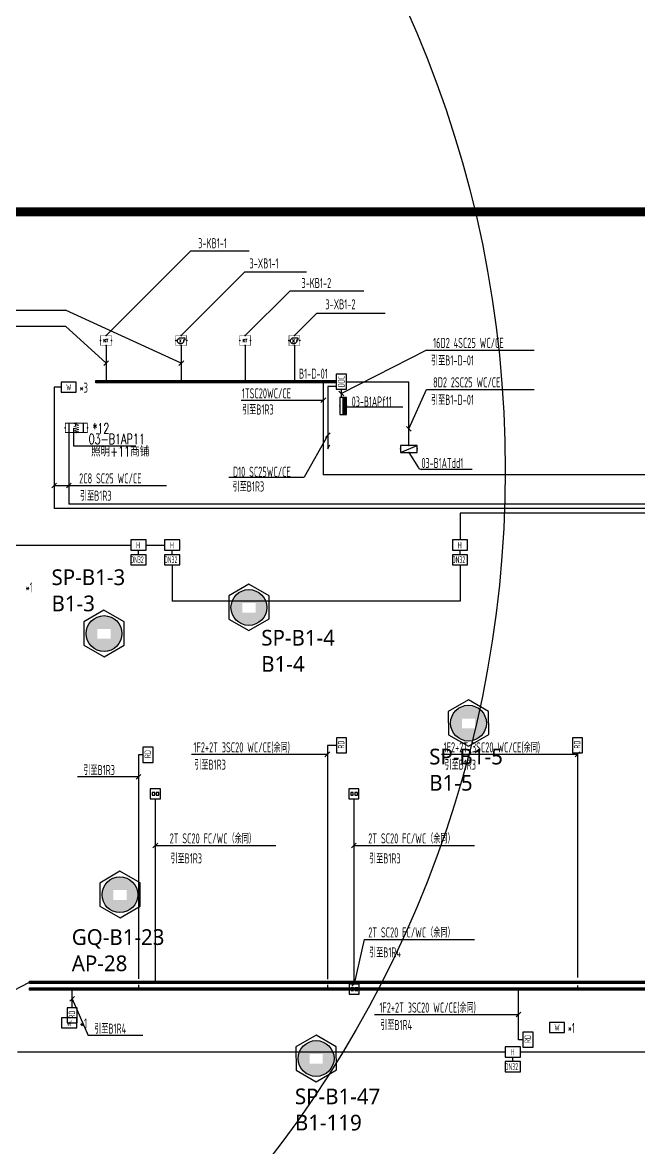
# Model space of a CAD drawing. Extents: x 0 to 3879896, y -114000 to 391286.
# Drawn here: x 1962917 to 1990309, y 269968 to 320028 of the extents above; entities that cross this region are included whole.
import ezdxf
from ezdxf.enums import TextEntityAlignment as Align

# ---------------------------------------------------------------- set-up
doc = ezdxf.new("R2010")
doc.units = 0
doc.header["$LTSCALE"] = 1000
doc.header["$MEASUREMENT"] = 0
doc.linetypes.add('SZGX_a-zzgr$0$DASHDOT2', pattern=[6, 3, -1.5, 0, -1.5])
doc.layers.get('0').update_dxf_attribs({"linetype": 'CONTINUOUS'})
for name, color, linetype in [('AP', 7, 'CONTINUOUS'), ('CABLETRAY_DOTE', 5, 'CONTINUOUS'), ('CABLETRAY_WEAK', 6, 'CONTINUOUS'), ('T-BAS', 11, '485_LINE'), ('T-BSA TEXT', 7, '485_LINE'), ('T-I-CHANNELS', 2, 'CONTINUOUS'), ('T-METER DATA', 150, 'C_LINE'), ('T-R-INTEGRATE', 1, 'CONTINUOUS'), ('T-SYSTEM BLOCK', 4, 'CONTINUOUS'), ('T-TEXT', 7, 'CONTINUOUS'), ('WALL', 2, 'CONTINUOUS'), ('WIRE-通讯', 4, 'CONTINUOUS')]:
    doc.layers.add(name, color=color, linetype=linetype)
doc.layers.add('Arc_建筑红线', color=1, linetype='CONTINUOUS', lineweight=40)
doc.styles.add('_TCH_LABEL', font='COMPLEX', dxfattribs={"bigfont": 'GBCBIG'})
doc.styles.add('_TEL_DIM', font='SIMPLEX', dxfattribs={"width": 0.8, "height": 3.5, "bigfont": 'HZTXT'})
doc.styles.add('GBSTYLE', font='gbxwxt.shx', dxfattribs={"width": 0.6, "bigfont": 'gbhzfs.shx'})
doc.styles.add('HZTXT1', font='txtd.shx', dxfattribs={"width": 0.7, "bigfont": 'hztxt.shx'})
doc.styles.get("Standard").update_dxf_attribs({"font": 'GBENOR', "bigfont": 'GBCBIG'})
doc.linetypes.add('485_LINE', pattern='A,25.7,-3.58,["485",Standard,S=2.54,R=0,X=-3.2,Y=-1.27],-3.85', length=33.13)
doc.linetypes.add('C_LINE', pattern='A,25.7,-2.08,["C",Standard,S=2.54,R=0,X=-0.54,Y=-1.27],-2.35', length=30.13)

# ---------------------------------------------------------------- blocks, each defined once
blk = doc.blocks.new('空调抄费表')
at = {"layer": 'T-SYSTEM BLOCK'}
blk.add_lwpolyline([(-338, 0), (338, 0), (338, 450), (-338, 450)], close=True, dxfattribs=at)
at = {"layer": 'T-TEXT', "style": 'GBSTYLE', "width": 0.7}
blk.add_text('H', height=281, dxfattribs=at).set_placement((-106, 76))
blk = doc.blocks.new('A$C78FD1D7B')
at = {"layer": 'T-SYSTEM BLOCK'}
blk.add_lwpolyline([(-300, 0), (300, 0), (300, 400), (-300, 400)], close=True, dxfattribs=at)
at = {"layer": 'T-TEXT', "style": 'GBSTYLE', "width": 0.7}
blk.add_text('RD', height=250, dxfattribs=at).set_placement((-129, 88))
blk = doc.blocks.new('*X637')
at = {"color": 0}
for p, q in [((-250, 33), (-183, 100)), ((-250, 68), (-218, 100)), ((-247, 0), (-147, 100)), ((-212, 0), (-112, 100)), ((-177, 0), (-77, 100)), ((-141, 0), (-41, 100)), ((-106, 0), (-6, 100)), ((-71, 0), (29, 100)), ((-35, 0), (65, 100)), ((0, 0), (100, 100)), ((35, 0), (135, 100)), ((71, 0), (171, 100)), ((106, 0), (206, 100)), ((141, 0), (241, 100)), ((177, 0), (250, 73)), ((212, 0), (250, 38)), ((247, 0), (250, 3))]:
    blk.add_line(p, q, dxfattribs=at)
blk = doc.blocks.new('$equip$00001414')
for p, q in [((0.75, 0.6), (-0.75, 0.6)), ((-0.75, 0.6), (-0.75, 0)), ((-0.75, 0.3), (0.75, 0.3)), ((-0.75, 0), (0.75, 0)), ((0.75, 0), (0.75, 0.6))]:
    blk.add_line(p, q)
at = {"const_width": 0.3}
blk.add_lwpolyline([(-0.75, 0.15), (0.75, 0.15)], dxfattribs=at)
for p in [(-0.75, 0.3), (0, 0.6), (0, 0), (0.75, 0.3)]:
    blk.add_point(p)
at = {"xscale": 0.00300000000061118, "yscale": 0.00300000000061118, "zscale": 0.00300000000061118}
blk.add_blockref('*X637', (0, 0), dxfattribs=at)
at = {"style": '_TCH_LABEL', "flags": 9}
blk.add_attdef('A', (0, 0), '', height=0.00002, dxfattribs=at)
blk = doc.blocks.new('$equip$00001416')
for p, q in [((0.75, 0.6), (-0.75, 0.6)), ((-0.75, 0), (0.75, 0.6)), ((-0.75, 0.6), (-0.75, 0)), ((-0.75, 0), (0.75, 0)), ((0.75, 0), (0.75, 0.6))]:
    blk.add_line(p, q)
for p in [(-0.75, 0.3), (0, 0.6), (0, 0), (0.75, 0.3)]:
    blk.add_point(p)
at = {"style": '_TCH_LABEL', "flags": 9}
blk.add_attdef('A', (0, 0), '', height=0.00002, dxfattribs=at)
blk = doc.blocks.new('$equip_U$00000481(GZ顾恪)')
at = {"const_width": 0.06}
blk.add_lwpolyline([(-0.72, 0.67), (-0.72, -0.67), (0.72, -0.67), (0.72, 0.67)], close=True, dxfattribs=at)
for p in [(-0.72, 0), (0, 0.67), (0.72, 0), (0, -0.67)]:
    blk.add_point(p)
at = {"color": 7, "style": '_TCH_LABEL'}
blk.add_attdef('$TEXT$', text='', height=0.4, dxfattribs=at).set_placement((-0.04, 0), align=Align.MIDDLE_CENTER)
at = {"color": 7, "style": '_TEL_DIM', "flags": 1}
blk.add_attdef('A', text='', height=0.000025, dxfattribs=at).set_placement((0, 0), align=Align.MIDDLE_CENTER)
blk = doc.blocks.new('$equip_U$00000289(PC-201201232)')
at = {"const_width": 0.075}
blk.add_lwpolyline([(-0.9, 1.68), (-0.9, 0), (0.9, 0), (0.9, 1.68)], close=True, dxfattribs=at)
blk.add_lwpolyline([(0.58, 1.3), (0.58, 0.89), (0.37, 0.89, -2.805884), (-0.14, 1.3)], format="xyb", close=True)
for p in [(-0.9, 0.84), (0, 1.68), (0, 0), (0.9, 0.84)]:
    blk.add_point(p)
at = {"color": 7, "style": '_TCH_LABEL'}
blk.add_attdef('$TEXT$', text='', height=0.5, dxfattribs=at).set_placement((-0.15, 0.79), align=Align.MIDDLE_CENTER)
at = {"color": 7, "style": '_TEL_DIM', "flags": 1}
blk.add_attdef('A', text='', height=0.000025, dxfattribs=at).set_placement((0, 0), align=Align.MIDDLE_CENTER)
blk = doc.blocks.new('DDC')
at = {"layer": 'T-SYSTEM BLOCK'}
blk.add_lwpolyline([(-300, -400), (300, -400), (300, 0), (-300, 0)], close=True, dxfattribs=at)
at = {"layer": 'T-TEXT', "style": 'GBSTYLE', "width": 0.7}
blk.add_text('DDC', height=250, dxfattribs=at).set_placement((5, -324), align=Align.CENTER)
blk = doc.blocks.new('$C30311172003108')
at = {"layer": 'T-SYSTEM BLOCK'}
blk.add_lwpolyline([(-0.9, 0), (0.9, 0), (0.9, 1.2), (-0.9, 1.2)], close=True, dxfattribs=at)
at = {"style": 'GBSTYLE', "width": 0.8, "flags": 9}
blk.add_attdef('A', (0, 0), '', height=0.00003, dxfattribs=at)
at = {"layer": 'T-TEXT', "color": 7, "style": 'GBSTYLE', "width": 0.7}
blk.add_text('RD', height=0.75, dxfattribs=at).set_placement((-0.38, 0.26))
blk = doc.blocks.new('DS2')
at = {"layer": 'T-SYSTEM BLOCK'}
for points in [[(-225, -450), (225, -450), (225, 0), (-225, 0)], [(-138, -281), (-26, -281), (-26, -169), (-138, -169)], [(46, -281), (158, -281), (158, -169), (46, -169)]]:
    blk.add_lwpolyline(points, close=True, dxfattribs=at)
blk = doc.blocks.new('$equip_U$00000265(GZ顾恪)')
at = {"linetype": 'Continuous'}
for p, q in [((-0.54, 0.7), (-0.54, 0)), ((0.54, 0.7), (0.54, 0))]:
    blk.add_line(p, q, dxfattribs=at)
at = {"const_width": 0.06}
blk.add_lwpolyline([(-0.82, 0.7), (0.82, 0.7), (0.82, 0), (-0.82, 0)], close=True, dxfattribs=at)
for p in [(-0.82, 0.35), (0, 0.7), (0, 0), (0.82, 0.35)]:
    blk.add_point(p)
at = {"color": 7, "style": '_TCH_LABEL'}
blk.add_attdef('$TEXT$', text='', height=0.36, dxfattribs=at).set_placement((-0.004, 0.344), align=Align.MIDDLE_CENTER)
at = {"color": 7, "style": '_TCH_LABEL', "flags": 1}
blk.add_attdef('A', text='', height=0.000025, dxfattribs=at).set_placement((0, 0), align=Align.MIDDLE_CENTER)
blk = doc.blocks.new('抄表水表')
at = {"layer": 'T-SYSTEM BLOCK'}
blk.add_lwpolyline([(-338, 0), (338, 0), (338, 450), (-338, 450)], close=True, dxfattribs=at)
at = {"layer": 'T-TEXT', "style": 'GBSTYLE', "width": 0.7}
blk.add_text('W', height=281, dxfattribs=at).set_placement((-113, 83))
blk = doc.blocks.new('A$C78191958')
at = {"layer": 'T-METER DATA'}
for p in [(-19385, 37448, 0), (-19367, 9157, 0), (2326, 8956, 0)]:
    blk.add_blockref('抄表水表', p, dxfattribs=at)
at = {"layer": 'T-BSA TEXT', "linetype": 'ByBlock', "style": 'GBSTYLE', "width": 0.7}
for s, p in [('*3', (-18904, 37424, 0)), ('*1', (-21304, 28533, 0)), ('*1', (-18885, 9134, 0)), ('*1', (2808, 8933, 0))]:
    blk.add_text(s, height=450, dxfattribs=at).set_placement(p)

msp = doc.modelspace()

# ---------------------------------------------------------------- hatches: boundary and pattern name
at = {"layer": 'WALL', "linetype": 'ByBlock'}
h = msp.add_hatch(dxfattribs=at)
h.set_pattern_fill('ESCHER', color=3)
h.set_pattern_definition([(60, (-904264.355, -2107768.866), (-30.47999999, -7e-09), [27.94, -2.54]), (180, (-904264.355, -2107768.866), (15.24, -26.3964543), [27.94, -2.54]), (300, (-904264.355, -2107768.866), (30.47999999, -7e-09), [27.94, -2.54]), (60, (-904261.815, -2107768.866), (-30.47999999, -7e-09), [5.08, -25.4]), (300, (-904261.815, -2107768.866), (30.47999999, -7e-09), [5.08, -25.4]), (60, (-904265.625, -2107766.666), (-30.47999999, -7e-09), [5.08, -25.4]), (180, (-904265.625, -2107766.666), (15.24, -26.3964543), [5.08, -25.4]), (300, (-904265.625, -2107771.066), (30.47999999, -7e-09), [5.08, -25.4]), (180, (-904265.625, -2107771.066), (15.24, -26.3964543), [5.08, -25.4]), (60, (-904274.515, -2107768.866), (-30.47999999, -7e-09), [5.08, -25.4]), (300, (-904274.515, -2107768.866), (30.47999999, -7e-09), [5.08, -25.4]), (60, (-904259.275, -2107777.665), (-30.47999999, -7e-09), [5.08, -25.4]), (180, (-904259.275, -2107777.665), (15.24, -26.3964543), [5.08, -25.4]), (300, (-904259.275, -2107760.067), (30.47999999, -7e-09), [5.08, -25.4]), (180, (-904259.275, -2107760.067), (15.24, -26.3964543), [5.08, -25.4]), (0, (-904259.275, -2107764.467), (-15.24, 26.3964543), [17.78, -12.7]), (0, (-904259.275, -2107773.265), (-15.24, 26.3964543), [17.78, -12.7]), (120, (-904263.085, -2107762.267), (-30.47999999, 7e-09), [17.78, -12.7]), (120, (-904270.705, -2107766.666), (-30.47999999, 7e-09), [17.78, -12.7]), (240, (-904270.705, -2107771.066), (15.23999999, -26.3964543), [17.78, -12.7]), (240, (-904263.085, -2107775.465), (15.23999999, -26.3964543), [17.78, -12.7])])
h.paths.add_polyline_path([(1972187.4, 293997.3, 1), (1973779.4, 293997.3, 1)])
h.paths.add_polyline_path([(1973277.8, 294202.2), (1973277.8, 293767.7), (1972689.8, 293767.7), (1972689.8, 294202.2)], flags=16)
h = msp.add_hatch(dxfattribs=at)
h.set_pattern_fill('ESCHER', color=3)
h.set_pattern_definition([(60, (-910705.413, -2108928.686), (-30.47999999, -7e-09), [27.94, -2.54]), (180, (-910705.413, -2108928.686), (15.24, -26.3964543), [27.94, -2.54]), (300, (-910705.413, -2108928.686), (30.47999999, -7e-09), [27.94, -2.54]), (60, (-910702.873, -2108928.686), (-30.47999999, -7e-09), [5.08, -25.4]), (300, (-910702.873, -2108928.686), (30.47999999, -7e-09), [5.08, -25.4]), (60, (-910706.683, -2108926.486), (-30.47999999, -7e-09), [5.08, -25.4]), (180, (-910706.683, -2108926.486), (15.24, -26.3964543), [5.08, -25.4]), (300, (-910706.683, -2108930.886), (30.47999999, -7e-09), [5.08, -25.4]), (180, (-910706.683, -2108930.886), (15.24, -26.3964543), [5.08, -25.4]), (60, (-910715.573, -2108928.686), (-30.47999999, -7e-09), [5.08, -25.4]), (300, (-910715.573, -2108928.686), (30.47999999, -7e-09), [5.08, -25.4]), (60, (-910700.333, -2108937.485), (-30.47999999, -7e-09), [5.08, -25.4]), (180, (-910700.333, -2108937.485), (15.24, -26.3964543), [5.08, -25.4]), (300, (-910700.333, -2108919.887), (30.47999999, -7e-09), [5.08, -25.4]), (180, (-910700.333, -2108919.887), (15.24, -26.3964543), [5.08, -25.4]), (0, (-910700.333, -2108924.287), (-15.24, 26.3964543), [17.78, -12.7]), (0, (-910700.333, -2108933.085), (-15.24, 26.3964543), [17.78, -12.7]), (120, (-910704.143, -2108922.087), (-30.47999999, 7e-09), [17.78, -12.7]), (120, (-910711.763, -2108926.486), (-30.47999999, 7e-09), [17.78, -12.7]), (240, (-910711.763, -2108930.886), (15.23999999, -26.3964543), [17.78, -12.7]), (240, (-910704.143, -2108935.285), (15.23999999, -26.3964543), [17.78, -12.7])])
h.paths.add_polyline_path([(1965746.4, 292837.4, 1), (1967338.3, 292837.4, 1)])
h.paths.add_polyline_path([(1966836.7, 293042.4), (1966836.7, 292607.9), (1966248.7, 292607.9), (1966248.7, 293042.4)], flags=16)
h = msp.add_hatch(dxfattribs=at)
h.set_pattern_fill('ESCHER', color=3)
h.set_pattern_definition([(60, (-894498.242, -2112915.874), (-30.47999999, -7e-09), [27.94, -2.54]), (180, (-894498.242, -2112915.874), (15.24, -26.3964543), [27.94, -2.54]), (300, (-894498.242, -2112915.874), (30.47999999, -7e-09), [27.94, -2.54]), (60, (-894495.702, -2112915.874), (-30.47999999, -7e-09), [5.08, -25.4]), (300, (-894495.702, -2112915.874), (30.47999999, -7e-09), [5.08, -25.4]), (60, (-894499.512, -2112913.674), (-30.47999999, -7e-09), [5.08, -25.4]), (180, (-894499.512, -2112913.674), (15.24, -26.3964543), [5.08, -25.4]), (300, (-894499.512, -2112918.074), (30.47999999, -7e-09), [5.08, -25.4]), (180, (-894499.512, -2112918.074), (15.24, -26.3964543), [5.08, -25.4]), (60, (-894508.402, -2112915.874), (-30.47999999, -7e-09), [5.08, -25.4]), (300, (-894508.402, -2112915.874), (30.47999999, -7e-09), [5.08, -25.4]), (60, (-894493.162, -2112924.673), (-30.47999999, -7e-09), [5.08, -25.4]), (180, (-894493.162, -2112924.673), (15.24, -26.3964543), [5.08, -25.4]), (300, (-894493.162, -2112907.075), (30.47999999, -7e-09), [5.08, -25.4]), (180, (-894493.162, -2112907.075), (15.24, -26.3964543), [5.08, -25.4]), (0, (-894493.162, -2112911.475), (-15.24, 26.3964543), [17.78, -12.7]), (0, (-894493.162, -2112920.274), (-15.24, 26.3964543), [17.78, -12.7]), (120, (-894496.972, -2112909.275), (-30.47999999, 7e-09), [17.78, -12.7]), (120, (-894504.592, -2112913.674), (-30.47999999, 7e-09), [17.78, -12.7]), (240, (-894504.592, -2112918.074), (15.23999999, -26.3964543), [17.78, -12.7]), (240, (-894496.972, -2112922.473), (15.23999999, -26.3964543), [17.78, -12.7])])
h.paths.add_polyline_path([(1981953.5, 288850.3, 1), (1983545.5, 288850.3, 1)])
h.paths.add_polyline_path([(1983043.9, 289055.2), (1983043.9, 288620.7), (1982455.9, 288620.7), (1982455.9, 289055.2)], flags=16)
h = msp.add_hatch(dxfattribs=at)
h.set_pattern_fill('ESCHER', color=3)
h.set_pattern_definition([(60, (-909997.8, -2120548.995), (-30.47999999, -7e-09), [27.94, -2.54]), (180, (-909997.8, -2120548.995), (15.24, -26.3964543), [27.94, -2.54]), (300, (-909997.8, -2120548.995), (30.47999999, -7e-09), [27.94, -2.54]), (60, (-909995.26, -2120548.995), (-30.47999999, -7e-09), [5.08, -25.4]), (300, (-909995.26, -2120548.995), (30.47999999, -7e-09), [5.08, -25.4]), (60, (-909999.07, -2120546.795), (-30.47999999, -7e-09), [5.08, -25.4]), (180, (-909999.07, -2120546.795), (15.24, -26.3964543), [5.08, -25.4]), (300, (-909999.07, -2120551.194), (30.47999999, -7e-09), [5.08, -25.4]), (180, (-909999.07, -2120551.194), (15.24, -26.3964543), [5.08, -25.4]), (60, (-910007.96, -2120548.995), (-30.47999999, -7e-09), [5.08, -25.4]), (300, (-910007.96, -2120548.995), (30.47999999, -7e-09), [5.08, -25.4]), (60, (-909992.72, -2120557.793), (-30.47999999, -7e-09), [5.08, -25.4]), (180, (-909992.72, -2120557.793), (15.24, -26.3964543), [5.08, -25.4]), (300, (-909992.72, -2120540.196), (30.47999999, -7e-09), [5.08, -25.4]), (180, (-909992.72, -2120540.196), (15.24, -26.3964543), [5.08, -25.4]), (0, (-909992.72, -2120544.595), (-15.24, 26.3964543), [17.78, -12.7]), (0, (-909992.72, -2120553.394), (-15.24, 26.3964543), [17.78, -12.7]), (120, (-909996.53, -2120542.395), (-30.47999999, 7e-09), [17.78, -12.7]), (120, (-910004.15, -2120546.795), (-30.47999999, 7e-09), [17.78, -12.7]), (240, (-910004.15, -2120551.194), (15.23999999, -26.3964543), [17.78, -12.7]), (240, (-909996.53, -2120555.594), (15.23999999, -26.3964543), [17.78, -12.7])])
h.paths.add_polyline_path([(1966454, 281217.1, 1), (1968045.9, 281217.1, 1)])
h.paths.add_polyline_path([(1967544.3, 281422.1), (1967544.3, 280987.6), (1966956.3, 280987.6), (1966956.3, 281422.1)], flags=16)
h = msp.add_hatch(dxfattribs=at)
h.set_pattern_fill('ESCHER', color=3)
h.set_pattern_definition([(60, (-901272.978, -2127838.393), (-30.47999999, -7e-09), [27.94, -2.54]), (180, (-901272.978, -2127838.393), (15.24, -26.3964543), [27.94, -2.54]), (300, (-901272.978, -2127838.393), (30.47999999, -7e-09), [27.94, -2.54]), (60, (-901270.438, -2127838.393), (-30.47999999, -7e-09), [5.08, -25.4]), (300, (-901270.438, -2127838.393), (30.47999999, -7e-09), [5.08, -25.4]), (60, (-901274.248, -2127836.194), (-30.47999999, -7e-09), [5.08, -25.4]), (180, (-901274.248, -2127836.194), (15.24, -26.3964543), [5.08, -25.4]), (300, (-901274.248, -2127840.593), (30.47999999, -7e-09), [5.08, -25.4]), (180, (-901274.248, -2127840.593), (15.24, -26.3964543), [5.08, -25.4]), (60, (-901283.138, -2127838.393), (-30.47999999, -7e-09), [5.08, -25.4]), (300, (-901283.138, -2127838.393), (30.47999999, -7e-09), [5.08, -25.4]), (60, (-901267.898, -2127847.192), (-30.47999999, -7e-09), [5.08, -25.4]), (180, (-901267.898, -2127847.192), (15.24, -26.3964543), [5.08, -25.4]), (300, (-901267.898, -2127829.594), (30.47999999, -7e-09), [5.08, -25.4]), (180, (-901267.898, -2127829.594), (15.24, -26.3964543), [5.08, -25.4]), (0, (-901267.898, -2127833.994), (-15.24, 26.3964543), [17.78, -12.7]), (0, (-901267.898, -2127842.793), (-15.24, 26.3964543), [17.78, -12.7]), (120, (-901271.708, -2127831.794), (-30.47999999, 7e-09), [17.78, -12.7]), (120, (-901279.328, -2127836.194), (-30.47999999, 7e-09), [17.78, -12.7]), (240, (-901279.328, -2127840.593), (15.23999999, -26.3964543), [17.78, -12.7]), (240, (-901271.708, -2127844.992), (15.23999999, -26.3964543), [17.78, -12.7])])
h.paths.add_polyline_path([(1975178.8, 273927.7, 1), (1976770.7, 273927.7, 1)])
h.paths.add_polyline_path([(1976269.2, 274132.7), (1976269.2, 273698.2), (1975681.1, 273698.2), (1975681.1, 274132.7)], flags=16)

# ---------------------------------------------------------------- linework, layer by layer
at = {"layer": 'Arc_建筑红线', "color": 20, "linetype": 'SZGX_a-zzgr$0$DASHDOT2', "ltscale": 0.2, "const_width": 400, "elevation": 0}
msp.add_lwpolyline([(2129528.4, 303600.5), (2137528.4, 311600.5), (2154948.4, 311600.5), (2154948.4, 325060.5), (2002488.4, 325060.5), (2002488.4, 311600.5), (1884278.4, 311600.5), (1883028.4, 309100.5), (1883028.4, 224070.5), (1988318.4, 224070.5), (1988318.4, 129100.5), (2129528.4, 129100.5), (2129528.4, 303600.5)], dxfattribs=at)
at = {"layer": 'CABLETRAY_DOTE', "linetype": 'ByBlock'}
for p, q in [((1976871.4, 304043.1), (1966184.5, 304043.1)), ((2001621.4, 277320, 0), (1963221.4, 277320, 0))]:
    msp.add_line(p, q, dxfattribs=at)
at = {"layer": 'CABLETRAY_DOTE'}
msp.add_line((2001221.4, 277020, 0), (1963221.4, 277020, 0), dxfattribs=at)
at = {"layer": 'CABLETRAY_WEAK', "linetype": 'ByBlock'}
for p, q in [((1966184.5, 303993.1), (1966184.5, 304093.1)), ((1966184.5, 304093.1), (1976871.4, 304093.1)), ((1976871.4, 303993.1), (1966184.5, 303993.1)), ((1976871.4, 304093.1), (1976871.4, 303993.1)), ((1963221.4, 277270, 0), (1963221.4, 277370, 0)), ((1963221.4, 277370, 0), (2001621.4, 277370, 0)), ((2001621.4, 277270, 0), (1963221.4, 277270, 0))]:
    msp.add_line(p, q, dxfattribs=at)
at = {"layer": 'T-BAS', "linetype": 'ByBlock'}
for p, q in [((1966632.7, 306100.5, 0), (1970397.3, 309865.1, 0)), ((1970397.3, 309865.1, 0), (1972990.4, 309865.1, 0)), ((1969978.1, 306100.5, 0), (1972806.8, 308929.2, 0)), ((1972806.8, 308929.2, 0), (1975549.6, 308929.2, 0)), ((1972821.4, 306100.5, 0), (1974812.9, 308091.9, 0)), ((1974812.9, 308091.9, 0), (1978101.8, 308091.9, 0)), ((1975007.2, 306100.5, 0), (1976002.9, 307096.2, 0)), ((1976002.9, 307096.2, 0), (1979050.1, 307096.2, 0)), ((1966632.7, 305650.5, 0), (1966632.7, 304093.1)), ((1969978.1, 305650.5, 0), (1969978.1, 304093.1)), ((1972821.4, 305650.5, 0), (1972821.4, 304093.1)), ((1975007.2, 305650.5, 0), (1975007.2, 304093.1)), ((1980887.3, 305450.5), (1977095.5, 303521.7)), ((1976293.2, 303993.1), (1976293.2, 299900.5)), ((1977321.4, 304043.1), (1980096.4, 304043.1)), ((1980096.4, 301200.5), (1980096.4, 304043.1)), ((1977095.5, 303337.9), (1977095.5, 303705.6)), ((1979829.1, 302909.8), (1977321.4, 302909.8)), ((1980096.5, 300900.5), (1980520.8, 300213.5)), ((1999819.2, 299900.5, 0), (1976293.2, 299900.5)), ((1982915.1, 300142.3), (1980648.4, 300142.3))]:
    msp.add_line(p, q, dxfattribs=at)
at = {"layer": 'T-BAS', "color": 1, "linetype": 'ByBlock'}
for p, q in [((1976493.2, 303830.3), (1976493.2, 301056.8)), ((1976871.4, 303830.3), (1976493.2, 303830.3)), ((1976493.2, 301056.8), (1976584.4, 301239.2))]:
    msp.add_line(p, q, dxfattribs=at)
at = {"layer": 'T-BAS', "linetype": 'ByBlock'}
msp.add_arc((1980648.4, 300292.3), 150, 211.70058, 270, dxfattribs=at)
at = {"layer": 'T-BSA TEXT', "linetype": 'ByBlock'}
for p, q in [((1957235.1, 307222.5, 0), (1964821.4, 307222.5, 0)), ((1969978.1, 304871.8), (1964821.4, 307222.5, 0)), ((1957235.1, 306522.5, 0), (1964821.4, 306522.5, 0)), ((1964821.4, 306522.5, 0), (1966632.7, 304871.8)), ((1980887.3, 305450.5), (1985676.2, 305450.5)), ((1966526.7, 304765.7), (1966738.8, 304977.9)), ((1969872, 304765.7), (1970084.2, 304977.9)), ((1976989.5, 303627.8), (1977201.6, 303415.7)), ((1980096.4, 301949.1), (1980887.3, 303697)), ((1980887.3, 303697), (1985676.2, 303697)), ((1972643.1, 303223.9), (1976293.2, 303223.9)), ((1976187.1, 303117.8), (1976399.2, 303329.9)), ((1979990.4, 302055.1), (1980202.5, 301843)), ((1976493.2, 301662), (1975436, 299790.8, 0)), ((1976387.1, 301555.9), (1976599.2, 301768)), ((1964215.4, 299323.5, 0), (1964427.5, 299535.6, 0)), ((1964321.4, 299429.6, 0), (1969316.3, 299429.6, 0)), ((1964871.1, 299323.5, 0), (1965083.2, 299535.6, 0)), ((1972088.6, 299790.8, 0), (1975436, 299790.8, 0)), ((1970424.9, 287463, 0), (1976473.1, 287463, 0)), ((1976367, 287356.9, 0), (1976579.1, 287569, 0)), ((1981548.3, 287463), (1987596.4, 287463)), ((1987490.4, 287356.9), (1987702.5, 287569)), ((1968071.4, 286459.9, 0), (1965356.2, 286459.9, 0)), ((1967965.4, 286353.8, 0), (1968177.5, 286565.9, 0)), ((1968715.4, 283303.5, 0), (1968927.5, 283515.7, 0)), ((1968821.4, 283409.6, 0), (1974177.1, 283409.6, 0)), ((1977547.8, 283303.5, 0), (1977760, 283515.7, 0)), ((1977653.9, 283409.6, 0), (1983009.5, 283409.6, 0)), ((1978102.9, 279226.7, 0), (1977665.5, 277255.5, 0)), ((1978102.9, 279226.7, 0), (1983009.5, 279226.7, 0)), ((1977559.5, 277149.4, 0), (1977771.6, 277361.5, 0)), ((1965020.4, 276473.2, 0), (1965232.5, 276685.3, 0)), ((1965126.4, 276579.3, 0), (1965836.1, 274953.8)), ((1978562.9, 275883.1, 0), (1984971.4, 275883.1, 0)), ((1984865.4, 275777.1, 0), (1985077.5, 275989.2, 0)), ((1968262, 274953.8, 0), (1965836.1, 274953.8, 0))]:
    msp.add_line(p, q, dxfattribs=at)
at = {"layer": 'T-I-CHANNELS'}
for p, q in [((1963221.4, 276970, 0), (1963221.4, 277070, 0)), ((1963221.4, 277070, 0), (2001221.4, 277070, 0)), ((2001221.4, 276970, 0), (1963221.4, 276970, 0))]:
    msp.add_line(p, q, dxfattribs=at)
at = {"layer": 'T-METER DATA', "linetype": 'ByBlock'}
for p, q in [((1964321.4, 303803.5), (1964321.4, 298401.5, 0)), ((1964633.9, 303803.5), (1964321.4, 303803.5)), ((1964977.1, 301900.5, 0), (1964977.1, 298601.5, 0)), ((1965196.4, 301180.2, 0), (1965196.4, 301977.6, 0)), ((1967953.9, 301180.2, 0), (1965196.4, 301180.2, 0)), ((1999210.9, 298401.5, 0), (1964321.4, 298401.5, 0)), ((1999207.2, 298601.5, 0), (1964977.1, 298601.5, 0)), ((1982372.1, 298201.5, 0), (1982372.1, 297000.7)), ((1999082.6, 298201.5, 0), (1982372.1, 298201.5, 0)), ((1961457.6, 296775.7), (1967733.9, 296775.7)), ((1968408.9, 296775.7), (1969233.9, 296775.7)), ((1969571.4, 295896.2), (1969571.4, 294277.9)), ((1982372.1, 295896.2), (1982372.1, 294277.9)), ((1982372.1, 294277.9), (1969571.4, 294277.9)), ((1962698.7, 274219.7), (1984383.9, 274219.7)), ((1985058.9, 274219.7), (1996959.3, 274219.7))]:
    msp.add_line(p, q, dxfattribs=at)
at = {"layer": 'T-METER DATA', "color": 1, "linetype": 'ByBlock'}
for centre in [(1934380.6, 300106.3), (2000340.4, 292621.3)]:
    msp.add_circle(centre, 50000, dxfattribs=at)
at = {"layer": 'T-R-INTEGRATE', "linetype": 'ByBlock'}
for p, q in [((1976873.1, 287863, 0), (1976473.1, 287863, 0)), ((1976473.1, 287863, 0), (1976473.1, 277456.7, 0)), ((1968271.4, 287438), (1968071.4, 287438)), ((1968071.4, 287438), (1968071.4, 277465.9, 0)), ((1987596.4, 287525.5, 0), (1987596.4, 277537.3, 0)), ((1965126.4, 276188.5, 0), (1965126.4, 276970, 0)), ((1968071.4, 277201.8, 0), (1968071.4, 277070, 0)), ((1976473.1, 277201.4, 0), (1976473.1, 277070, 0)), ((1984971.4, 274763, 0), (1984971.4, 276970, 0)), ((1987596.4, 277172.4, 0), (1987596.4, 277070, 0)), ((1985171.4, 274763, 0), (1984971.4, 274763, 0))]:
    msp.add_line(p, q, dxfattribs=at)
at = {"layer": 'T-SYSTEM BLOCK'}
for p, q in [((1968071.4, 296346.2), (1968071.4, 296550.7)), ((1969571.4, 296346.2), (1969571.4, 296550.7)), ((1982372.1, 296346.2), (1982372.1, 296550.7)), ((1968821.4, 285479.1), (1968821.4, 277370, 0)), ((1977653.9, 285479.1), (1977653.9, 277370, 0)), ((1977665.5, 277240.9), (1977665.5, 277270, 0)), ((1984721.4, 273790.2), (1984721.4, 273994.7))]:
    msp.add_line(p, q, dxfattribs=at)
for points in [[(1967733.9, 295896.2), (1968408.9, 295896.2), (1968408.9, 296346.2), (1967733.9, 296346.2)], [(1969233.9, 295896.2), (1969908.9, 295896.2), (1969908.9, 296346.2), (1969233.9, 296346.2)], [(1982034.6, 295896.2), (1982709.6, 295896.2), (1982709.6, 296346.2), (1982034.6, 296346.2)], [(1984383.9, 273340.2), (1985058.9, 273340.2), (1985058.9, 273790.2), (1984383.9, 273790.2)]]:
    msp.add_lwpolyline(points, close=True, dxfattribs=at)
at = {"layer": 'T-SYSTEM BLOCK', "elevation": 0}
msp.add_lwpolyline([(1954915.7, 271831.9), (1954915.7, 272990.6), (1963221.4, 277320)], dxfattribs=at)
at = {"layer": 'WALL', "color": 3, "linetype": 'ByBlock'}
for points in [[(1973881.3, 293486.4), (1973878.7, 294522), (1972980.5, 295037.6), (1972085, 294517.5), (1972087.6, 293481.9), (1972985.8, 292966.3)], [(1967440.3, 292326.6), (1967437.6, 293362.2), (1966539.4, 293877.7), (1965643.9, 293357.7), (1965646.5, 292322), (1966544.7, 291806.5)], [(1983647.4, 288339.4), (1983644.8, 289375), (1982746.6, 289890.5), (1981851.1, 289370.5), (1981853.7, 288334.8), (1982751.9, 287819.3)], [(1968147.9, 280706.3), (1968145.2, 281741.9), (1967247.1, 282257.4), (1966351.5, 281737.3), (1966354.1, 280701.7), (1967252.3, 280186.2)], [(1976872.7, 273416.9), (1976870.1, 274452.5), (1975971.9, 274968), (1975076.3, 274447.9), (1975079, 273412.3), (1975977.1, 272896.8)]]:
    msp.add_lwpolyline(points, close=True, dxfattribs=at)
for centre in [(1972983.4, 293997.3), (1966542.3, 292837.4), (1982749.5, 288850.3), (1967249.9, 281217.1), (1975974.8, 273927.7)]:
    msp.add_circle(centre, 796, dxfattribs=at)

# ---------------------------------------------------------------- block references
at = {"layer": 'T-BAS', "linetype": 'ByBlock'}
for name, p, xscale, yscale, zscale, values in [('$equip_U$00000481(GZ顾恪)', (1966632.7, 305875.5, 0), 334.3239227579907, 334.3239227579907, 334.3239227579907, {'$TEXT$': 'KT'}), ('$equip_U$00000289(PC-201201232)', (1969978.1, 305650.5, 0), 267.4591381880455, 267.4591381880455, 267.4591381880455, {'$TEXT$': 'X'}), ('$equip_U$00000481(GZ顾恪)', (1972821.4, 305875.5, 0), 334.3239227579907, 334.3239227579907, 334.3239227579907, {'$TEXT$': 'KT'}), ('$equip_U$00000289(PC-201201232)', (1975007.2, 305650.5, 0), 267.4591381880455, 267.4591381880455, 267.4591381880455, {'$TEXT$': 'X'})]:
    msp.add_blockref(name, p, dxfattribs=dict(at, xscale=xscale, yscale=yscale, zscale=zscale)).add_auto_attribs(values)
at = {"layer": 'T-BAS', "linetype": 'ByBlock', "xscale": 1.125, "yscale": 1.125, "zscale": 1.125, "rotation": 90}
msp.add_blockref('DDC', (1976871.4, 304043.1), dxfattribs=at)
at = {"layer": 'T-BAS', "linetype": 'ByBlock', "xscale": 500, "yscale": 500, "rotation": 90}
msp.add_blockref('$equip$00001414', (1977321.4, 302962.9), dxfattribs=at)
at = {"layer": 'T-BAS', "linetype": 'ByBlock', "xscale": 500, "yscale": 500}
msp.add_blockref('$equip$00001416', (1980096.4, 300900.5), dxfattribs=at)
at = {"layer": 'T-METER DATA', "linetype": 'ByBlock'}
msp.add_blockref('A$C78191958', (1984356.9, 266130.4, 0), dxfattribs=at)
ref = msp.add_blockref('$equip_U$00000265(GZ顾恪)', (1965309.9, 302200.5, 0), dxfattribs=dict(at, xscale=600, yscale=600, zscale=600, rotation=179.9999999971541))
ref.add_attrib('$TEXT$', 'AW', dxfattribs={"layer": '0', "color": 7, "height": 216, "rotation": 270, "style": '_TCH_LABEL'}).set_placement((1965312.3, 301994, 0), align=Align.MIDDLE_CENTER)
at = {"layer": 'T-METER DATA'}
for p in [(1968071.4, 296550.7), (1969571.4, 296550.7), (1982372.1, 296550.7), (1984721.4, 273994.7)]:
    msp.add_blockref('空调抄费表', p, dxfattribs=at)
at = {"layer": 'T-SYSTEM BLOCK'}
for p in [(1968821.4, 285929.1), (1977653.9, 285929.1), (1977665.5, 277240.9)]:
    msp.add_blockref('DS2', p, dxfattribs=at)
at = {"layer": 'WIRE-通讯', "rotation": 90}
for name, p, xscale, yscale, zscale in [('$C30311172003108', (1977323.1, 287863, 0), 375, 375, 375), ('$C30311172003108', (1987821.4, 287863, 0), 375, 375, 375), ('$C30311172003108', (1968721.4, 287438), 375, 375, 375), ('A$C78FD1D7B', (1965351.4, 275851, 0), 1.125, 1.125, 1.125), ('A$C78FD1D7B', (1985621.4, 274763, 0), 1.125, 1.125, 1.125)]:
    msp.add_blockref(name, p, dxfattribs=dict(at, xscale=xscale, yscale=yscale, zscale=zscale))

# ---------------------------------------------------------------- texts
at = {"layer": 'AP', "color": 3, "char_height": 700, "attachment_point": 1}
for s, width, heights, insert in [('{\\fMicrosoft YaHei|b0|i0|c134|p34;SP-B1-3\\P\\C1;B1-3}', 3709.59, [0], (1964206.9, 295694.7)), ('{\\fMicrosoft YaHei|b0|i0|c134|p34;SP-B1-4\\P\\C1;B1-4}', 3709.59, [0], (1973533.5, 293002.1)), ('{\\fMicrosoft YaHei|b0|i0|c134|p34;SP-B1-5\\P\\C1;B1-5}', 3709.59, [0], (1981002.7, 287713.9)), ('{\\fMicrosoft YaHei|b0|i0|c134|p34;GQ-B1-23\\P\\C1;AP-28}', 4233.588, [839.7], (1965108.3, 279680.6)), ('{\\fMicrosoft YaHei|b0|i0|c134|p34;SP-B1-47\\P\\C1;B1-119}', 3709.59, [0], (1975030.5, 272593.3))]:
    msp.add_mtext_dynamic_manual_height_columns(s, width=width, gutter_width=12.5, heights=heights, dxfattribs=dict(at, insert=insert))
at = {"layer": 'T-BAS', "linetype": 'ByBlock', "style": 'GBSTYLE'}
for s, width, p in [('3-KB1-1', 0.7, (1970730.5, 309982.4, 0)), ('3-XB1-1', 0.7, (1973006.9, 309084, 0)), ('3-KB1-2', 0.7, (1975322.2, 308209.3, 0)), ('3-XB1-2', 0.7, (1976383.7, 307263.8, 0)), ('03-B1APf11', 0.6, (1977554, 302935.8)), ('03-B1ATdd1', 0.6, (1980657.7, 300200.8))]:
    msp.add_text(s, height=450, dxfattribs=dict(at, width=width)).set_placement(p)
at = {"layer": 'T-BSA TEXT', "linetype": 'ByBlock', "style": 'GBSTYLE', "width": 0.7}
for s, p in [('16D2 4SC25 WC/CE', (1981175.5, 305545.6)), ('引至B1-D-01', (1981084.4, 304765.9)), ('8D2 2SC25 WC/CE', (1981175.5, 303792.1)), ('1TSC20WC/CE ', (1972671.7, 303299.8)), ('引至B1-D-01', (1981084.4, 303012.4)), ('引至B1R3', (1972683.5, 302582.1)), ('2C8 SC25 WC/CE', (1965436.7, 299515.6, 0)), ('D10 SC25WC/CE ', (1972273.6, 299810.8, 0)), ('引至B1R3', (1972259.3, 299156.3, 0)), ('引至B1R3', (1965473.4, 298745, 0)), ('1F2+2T 3SC20 WC/CE(余同)', (1970519.6, 287549, 0)), ('1F2+2T 3SC20 WC/CE(余同)', (1981643, 287549)), ('引至B1R3', (1965623.5, 286541.4, 0)), ('引至B1R3', (1970556.3, 286778.4, 0)), ('引至B1R3', (1981679.7, 286778.4)), ('2T SC20 FC/WC（余同）', (1969459.3, 283495.6, 0)), ('2T SC20 FC/WC（余同）', (1978291.7, 283495.6, 0)), ('引至B1R3', (1969495.9, 282608, 0)), ('引至B1R3', (1978328.4, 282608, 0)), ('2T SC20 FC/WC（余同）', (1978291.7, 279312.7, 0)), ('引至B1R4', (1978328.4, 278425, 0)), ('1F2+2T 3SC20 WC/CE(余同)', (1978789.4, 275969.1, 0)), ('引至B1R4', (1966108, 275035.3, 0)), ('引至B1R4', (1978826, 275198.5, 0))]:
    msp.add_text(s, height=450, dxfattribs=at).set_placement(p)
at = {"layer": 'T-BSA TEXT', "color": 6, "linetype": 'ByBlock', "style": 'GBSTYLE', "width": 0.7}
msp.add_text('B1-D-01', height=450, dxfattribs=at).set_placement((1975211.4, 304175.6, 0))
at = {"layer": 'T-METER DATA', "linetype": 'ByBlock', "style": 'HZTXT1', "width": 0.7}
for s, p in [('*12', (1966026.6, 301744.1, 0)), ('03-B1AP11', (1965853.1, 301269, 0)), ('照明+11商铺', (1965962.8, 300719, 0))]:
    msp.add_text(s, height=450, dxfattribs=at).set_placement(p)
at = {"layer": 'T-SYSTEM BLOCK', "color": 0, "style": 'GBSTYLE', "width": 0.6}
for p in [(1967711.4, 295972.5), (1969211.4, 295972.5), (1982012.1, 295972.5), (1984361.4, 273416.5)]:
    msp.add_text('DN32', height=300, dxfattribs=at).set_placement(p)

doc.saveas('drawing.dxf')
